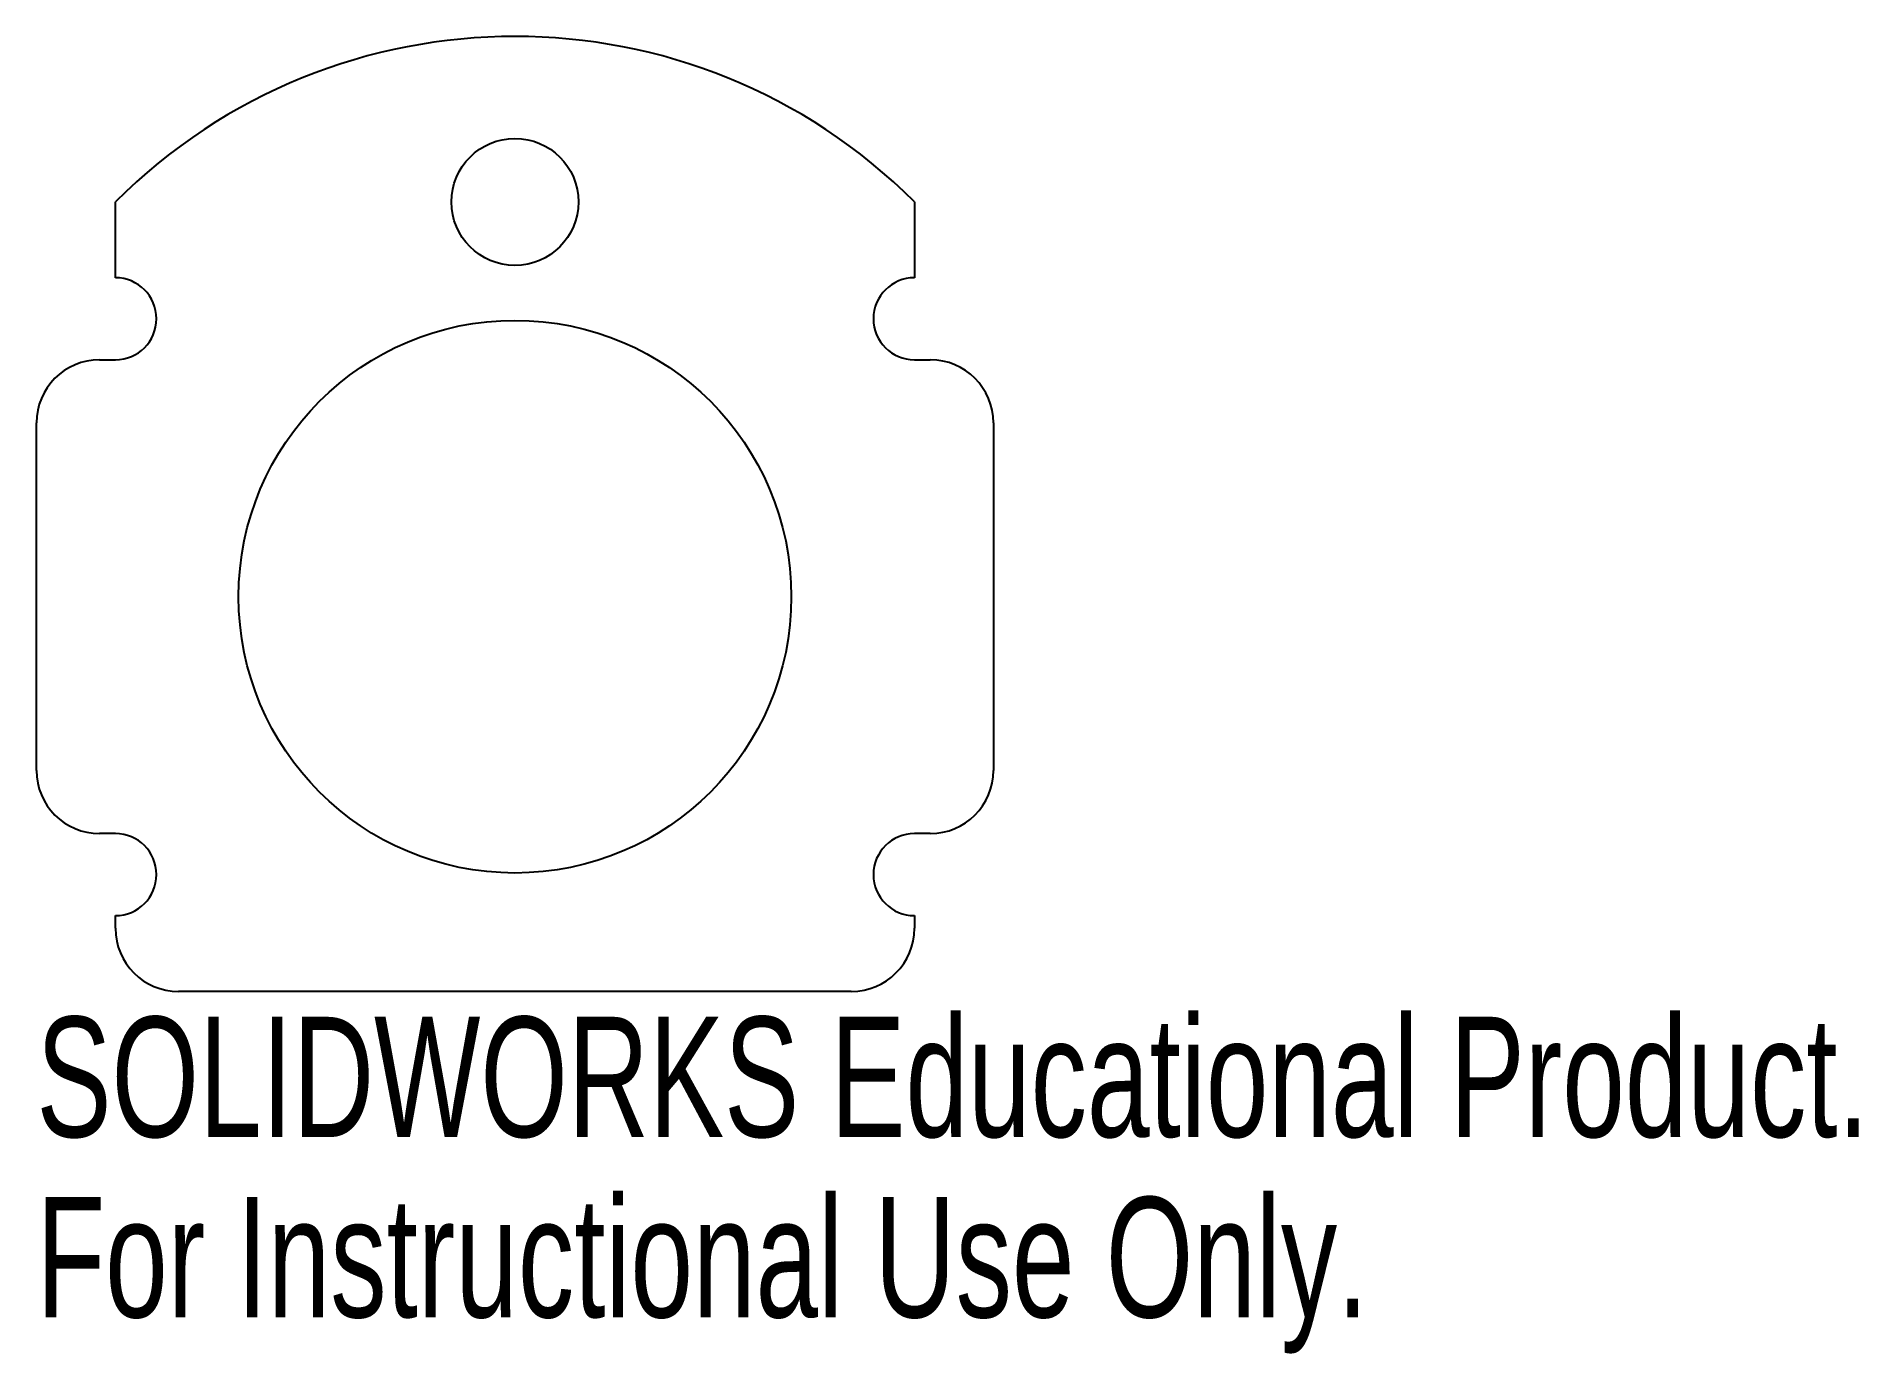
# Model space of a CAD drawing. Header units: inches. Extents: x -0.76 to 2.13, y -1.2 to 0.89.
import ezdxf

# ---------------------------------------------------------------- set-up
doc = ezdxf.new("R2010")
doc.units = ezdxf.units.IN
doc.header["$MEASUREMENT"] = 0
doc.styles.add('SLDTEXTSTYLE0', font='TXT', dxfattribs={"width": 0.7})

msp = doc.modelspace()

# ---------------------------------------------------------------- linework, layer by layer
at = {"color": 7, "linetype": 'Continuous', "lineweight": 25}
for p, q in [((-0.6325, 0.505), (-0.6325, 0.625)), ((0.6325, 0.625), (0.6325, 0.505)), ((-0.6575, 0.375), (-0.6325, 0.375)), ((0.6325, 0.375), (0.6575, 0.375)), ((-0.7575, -0.275), (-0.7575, 0.275)), ((0.7575, 0.275), (0.7575, -0.275)), ((-0.6325, -0.375), (-0.6575, -0.375)), ((0.6575, -0.375), (0.6325, -0.375)), ((-0.6325, -0.525), (-0.6325, -0.505)), ((0.6325, -0.505), (0.6325, -0.525)), ((0.5325, -0.625), (-0.5325, -0.625))]:
    msp.add_line(p, q, dxfattribs=at)
for centre, radius in [((0, 0.625), 0.1005), ((0, 0), 0.4375)]:
    msp.add_circle(centre, radius, dxfattribs=at)
for centre, radius, start, end in [((0, -0.0075), 0.8945, 45, 135), ((-0.6325, 0.44), 0.065, 270, 90), ((0.6325, 0.44), 0.065, 90, 270), ((-0.6575, 0.275), 0.1, 90, 180), ((0.6575, 0.275), 0.1, 0, 90), ((-0.6575, -0.275), 0.1, 180, 270), ((0.6575, -0.275), 0.1, 270, 0), ((-0.6325, -0.44), 0.065, 270, 90), ((0.6325, -0.44), 0.065, 90, 270), ((-0.5325, -0.525), 0.1, 180, 270), ((0.5325, -0.525), 0.1, 270, 0)]:
    msp.add_arc(centre, radius, start, end, dxfattribs=at)

# ---------------------------------------------------------------- texts
at = {"color": 7, "linetype": 'Continuous', "char_height": 0.1903, "attachment_point": 1, "style": 'SLDTEXTSTYLE0'}
for s, insert in [('SOLIDWORKS Educational Product.', (-0.7575, -0.6651)), ('For Instructional Use Only.', (-0.7575, -0.9506))]:
    msp.add_mtext(s, dxfattribs=dict(at, insert=insert))

doc.saveas('drawing.dxf')
